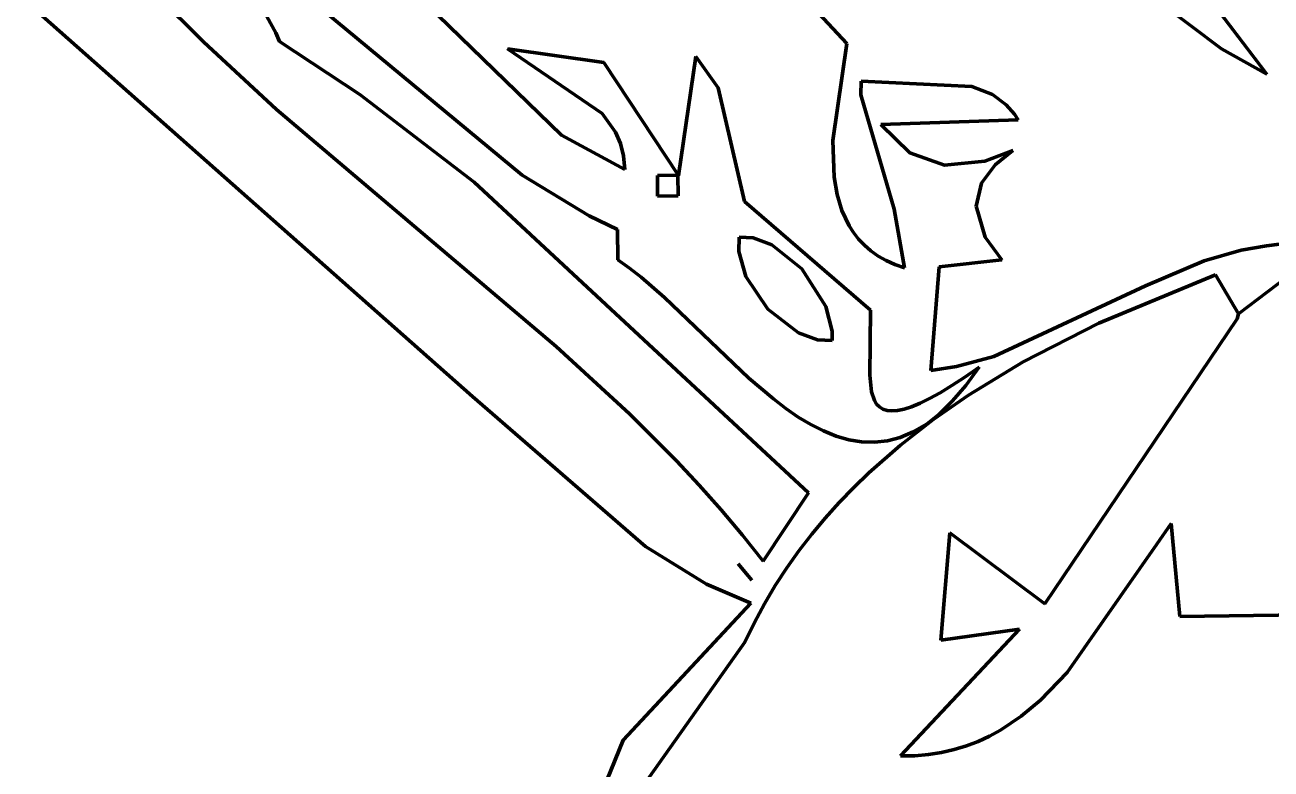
# Model space of a CAD drawing. Header units: millimetres. Extents: x 0 to 8.5, y 0 to 13.2.
# Drawn here: x 2.542 to 3.083, y 7.879 to 8.202 of the extents above; entities that cross this region are included whole.
import ezdxf

# ---------------------------------------------------------------- set-up
doc = ezdxf.new("R2010")
doc.units = ezdxf.units.MM
for name, color, linetype, lineweight in [('color#060606ff', 7, 'CONTINUOUS', 100), ('color#aeaeaeff', 7, 'CONTINUOUS', 100), ('color#ffffffff', 7, 'CONTINUOUS', 100)]:
    doc.layers.add(name, color=color, linetype=linetype, lineweight=lineweight)

msp = doc.modelspace()

# ---------------------------------------------------------------- linework, layer by layer
at = {"layer": 'color#060606ff'}
for p, q in [((2.64105, 8.23299), (2.75746, 8.13651)), ((2.77464, 8.15385), (2.70462, 8.22178)), ((2.65062, 8.19821), (2.63852, 8.22029)), ((2.87695, 8.21677), (2.89849, 8.1937)), ((2.7359, 8.0404), (2.54166, 8.21228)), ((2.59877, 8.21477), (2.61911, 8.19437)), ((2.65217, 8.19448), (2.65062, 8.19821)), ((2.61911, 8.19437), (2.65093, 8.16505)), ((2.68708, 8.1715), (2.65217, 8.19448)), ((2.79297, 8.18535), (2.7511, 8.19129)), ((2.7511, 8.19129), (2.79217, 8.16331)), ((2.89849, 8.1937), (2.89236, 8.1515)), ((2.82531, 8.1363), (2.79297, 8.18535)), ((2.83294, 8.188), (2.82531, 8.1363)), ((2.84254, 8.17442), (2.83294, 8.188)), ((2.85403, 8.12505), (2.84254, 8.17442)), ((2.90456, 8.17136), (2.90464, 8.17731)), ((2.90464, 8.17731), (2.95272, 8.17503)), ((2.95272, 8.17503), (2.96169, 8.17145)), ((2.73665, 8.13347), (2.68708, 8.1715)), ((2.91892, 8.12165), (2.90456, 8.17136)), ((2.96169, 8.17145), (2.96765, 8.16696)), ((2.65093, 8.16505), (2.77232, 8.06215)), ((2.79217, 8.16331), (2.79808, 8.15511)), ((2.96765, 8.16696), (2.97116, 8.16294)), ((2.97116, 8.16294), (2.97277, 8.16057)), ((2.97277, 8.16057), (2.91318, 8.15855)), ((2.91318, 8.15855), (2.92579, 8.14613)), ((2.80208, 8.13888), (2.77464, 8.15385)), ((2.79808, 8.15511), (2.80015, 8.15029)), ((2.89236, 8.1515), (2.89288, 8.13567)), ((2.80015, 8.15029), (2.80151, 8.14491)), ((2.92579, 8.14613), (2.94084, 8.14079)), ((2.95832, 8.14254), (2.97049, 8.14724)), ((2.97049, 8.14724), (2.96286, 8.14104)), ((2.80151, 8.14491), (2.80208, 8.13888)), ((2.94084, 8.14079), (2.95832, 8.14254)), ((2.96286, 8.14104), (2.95691, 8.13297)), ((2.75746, 8.13651), (2.78665, 8.11889)), ((2.81623, 8.13631), (2.82513, 8.13641)), ((2.81631, 8.1274), (2.81623, 8.13631)), ((2.82513, 8.13641), (2.8252, 8.12745)), ((2.89288, 8.13567), (2.89417, 8.12816)), ((2.8818, 7.99863), (2.73665, 8.13347)), ((2.95691, 8.13297), (2.95453, 8.12299)), ((2.8252, 8.12745), (2.81631, 8.1274)), ((2.90872, 8.07784), (2.85403, 8.12505)), ((2.89417, 8.12816), (2.8963, 8.12108)), ((2.8963, 8.12108), (2.89937, 8.11454)), ((2.92345, 8.09621), (2.91892, 8.12165)), ((2.95453, 8.12299), (2.9584, 8.10956)), ((2.78665, 8.11889), (2.79892, 8.11286)), ((2.89937, 8.11454), (2.90131, 8.11152)), ((2.79892, 8.11286), (2.79907, 8.09968)), ((2.85156, 8.10337), (2.85165, 8.10962)), ((2.85165, 8.10962), (2.85773, 8.10925)), ((2.85773, 8.10925), (2.86585, 8.10626)), ((2.90131, 8.11152), (2.90352, 8.10867)), ((2.90352, 8.10867), (2.90602, 8.10602)), ((2.9584, 8.10956), (2.96575, 8.09969)), ((2.85462, 8.09251), (2.85156, 8.10337)), ((2.86585, 8.10626), (2.87887, 8.09585)), ((2.90602, 8.10602), (2.90883, 8.10358)), ((2.90883, 8.10358), (2.91197, 8.10136)), ((3.05357, 8.09924), (3.06954, 8.10386)), ((3.06954, 8.10386), (3.08056, 8.10585)), ((3.08056, 8.10585), (3.0862, 8.10646)), ((2.79907, 8.09968), (2.80407, 8.09614)), ((2.91197, 8.10136), (2.91544, 8.09938)), ((2.91544, 8.09938), (2.91927, 8.09766)), ((2.91927, 8.09766), (2.92345, 8.09621)), ((2.96575, 8.09969), (2.93847, 8.09668)), ((3.02801, 8.08843), (3.05357, 8.09924)), ((2.80407, 8.09614), (2.8091, 8.0922)), ((2.8091, 8.0922), (2.81927, 8.08334)), ((2.86411, 8.07829), (2.85462, 8.09251)), ((2.87887, 8.09585), (2.88933, 8.07944)), ((2.93847, 8.09668), (2.93487, 8.05164)), ((3.05842, 8.09323), (3.00782, 8.07224)), ((3.06849, 8.07624), (3.05842, 8.09323)), ((3.09363, 8.09543), (3.06849, 8.07624)), ((2.96222, 8.0578), (3.02801, 8.08843)), ((2.81927, 8.08334), (2.85583, 8.04842)), ((2.87741, 8.06799), (2.86411, 8.07829)), ((2.88933, 8.07944), (2.89201, 8.06875)), ((2.90842, 8.04962), (2.90872, 8.07784)), ((3.00782, 8.07224), (2.97492, 8.05537)), ((2.88575, 8.06506), (2.87741, 8.06799)), ((2.89201, 8.06472), (2.88575, 8.06506)), ((2.89201, 8.06875), (2.89201, 8.06472)), ((2.77232, 8.06215), (2.80412, 8.03284)), ((2.94605, 8.05343), (2.96222, 8.0578)), ((2.97492, 8.05537), (2.95125, 8.041)), ((2.90911, 8.04242), (2.90842, 8.04962)), ((2.93487, 8.05164), (2.94605, 8.05343)), ((2.94962, 8.04881), (2.944, 8.04513)), ((2.95579, 8.0531), (2.94962, 8.04881)), ((2.95005, 8.04516), (2.95579, 8.0531)), ((2.85583, 8.04842), (2.86654, 8.03932)), ((2.944, 8.04513), (2.93891, 8.04203)), ((2.94433, 8.03844), (2.95005, 8.04516)), ((2.81098, 7.97529), (2.7359, 8.0404)), ((2.86654, 8.03932), (2.87193, 8.03521)), ((2.91039, 8.03861), (2.90911, 8.04242)), ((2.91136, 8.03709), (2.91039, 8.03861)), ((2.93431, 8.03948), (2.93019, 8.03746)), ((2.93891, 8.04203), (2.93431, 8.03948)), ((2.95125, 8.041), (2.93614, 8.03052)), ((2.93862, 8.03289), (2.94433, 8.03844)), ((2.80412, 8.03284), (2.82444, 8.01244)), ((2.87193, 8.03521), (2.87736, 8.03149)), ((2.91258, 8.03585), (2.91136, 8.03709)), ((2.91407, 8.03492), (2.91258, 8.03585)), ((2.91586, 8.03434), (2.91407, 8.03492)), ((2.91798, 8.03412), (2.91586, 8.03434)), ((2.92044, 8.0343), (2.91798, 8.03412)), ((2.92328, 8.0349), (2.92044, 8.0343)), ((2.92653, 8.03594), (2.92328, 8.0349)), ((2.93019, 8.03746), (2.92653, 8.03594)), ((2.93294, 8.02845), (2.93862, 8.03289)), ((2.87736, 8.03149), (2.88281, 8.02821)), ((2.88281, 8.02821), (2.88828, 8.02543)), ((2.93614, 8.03052), (2.92168, 8.01929)), ((2.92728, 8.02505), (2.93294, 8.02845)), ((2.88828, 8.02543), (2.89378, 8.02321)), ((2.89378, 8.02321), (2.8993, 8.02161)), ((2.91602, 8.02114), (2.92164, 8.02263)), ((2.92164, 8.02263), (2.92728, 8.02505)), ((2.8993, 8.02161), (2.90485, 8.02069)), ((2.90485, 8.02069), (2.91043, 8.02051)), ((2.92168, 8.01929), (2.90797, 8.00725)), ((2.91043, 8.02051), (2.91602, 8.02114)), ((2.82444, 8.01244), (2.83427, 8.00193)), ((2.90797, 8.00725), (2.90143, 8.00092)), ((2.83427, 8.00193), (2.84384, 7.99117)), ((2.90143, 8.00092), (2.89511, 7.99438)), ((2.86216, 7.96886), (2.8818, 7.99863)), ((2.84384, 7.99117), (2.85315, 7.98016)), ((2.89511, 7.99438), (2.88904, 7.98762)), ((2.88904, 7.98762), (2.88321, 7.98064)), ((2.85315, 7.98016), (2.86216, 7.96886)), ((2.88321, 7.98064), (2.87765, 7.97343)), ((2.83747, 7.95892), (2.81098, 7.97529)), ((2.87765, 7.97343), (2.87236, 7.96599)), ((2.85119, 7.96774), (2.85473, 7.96356)), ((2.85721, 7.96064), (2.85119, 7.96774)), ((2.85473, 7.96356), (2.85721, 7.96064)), ((2.87236, 7.96599), (2.86736, 7.95831)), ((2.85671, 7.95067), (2.83747, 7.95892)), ((2.86736, 7.95831), (2.86266, 7.95039)), ((2.80135, 7.89115), (2.85671, 7.95067)), ((2.86266, 7.95039), (2.85828, 7.94222)), ((2.85828, 7.94222), (2.85422, 7.9338)), ((2.85422, 7.9338), (2.78883, 7.84146)), ((2.76145, 7.79388), (2.80135, 7.89115))]:
    msp.add_line(p, q, dxfattribs=at)
at = {"layer": 'color#aeaeaeff'}
for p, q in [((3.00399, 8.28148), (3.08075, 8.18032)), ((3.06106, 8.19139), (3.0342, 8.21164)), ((3.08075, 8.18032), (3.06106, 8.19139)), ((3.06849, 8.07624), (3.09363, 8.09543)), ((3.06779, 8.07408), (3.06849, 8.07624)), ((2.98431, 7.95045), (3.06779, 8.07408)), ((3.03917, 7.98531), (3.03305, 7.97634)), ((3.04294, 7.94487), (3.03917, 7.98531)), ((2.93924, 7.93467), (2.9432, 7.98118)), ((2.9432, 7.98118), (2.98431, 7.95045)), ((3.03305, 7.97634), (2.99399, 7.92052)), ((3.11723, 7.94594), (3.04294, 7.94487)), ((2.92171, 7.88441), (2.97343, 7.93937)), ((2.97343, 7.93937), (2.93924, 7.93467)), ((2.99399, 7.92052), (2.98243, 7.90854)), ((2.98243, 7.90854), (2.97407, 7.90154)), ((2.97407, 7.90154), (2.96511, 7.89553)), ((2.96037, 7.89294), (2.95546, 7.89065)), ((2.96511, 7.89553), (2.96037, 7.89294)), ((2.94506, 7.88707), (2.93956, 7.88581)), ((2.95036, 7.88869), (2.94506, 7.88707)), ((2.95546, 7.89065), (2.95036, 7.88869)), ((2.92789, 7.88446), (2.92171, 7.88441)), ((2.93384, 7.88494), (2.92789, 7.88446)), ((2.93956, 7.88581), (2.93384, 7.88494))]:
    msp.add_line(p, q, dxfattribs=at)
at = {"layer": 'color#ffffffff'}
for p, q in [((3.08075, 8.18032), (3.00399, 8.28148)), ((2.75746, 8.13651), (2.64105, 8.23299)), ((2.70462, 8.22178), (2.77464, 8.15385)), ((2.63852, 8.22029), (2.65062, 8.19821)), ((2.89849, 8.1937), (2.87695, 8.21677)), ((2.54166, 8.21228), (2.7359, 8.0404)), ((2.61911, 8.19437), (2.59877, 8.21477)), ((3.0342, 8.21164), (3.06106, 8.19139)), ((2.65062, 8.19821), (2.65217, 8.19448)), ((2.65093, 8.16505), (2.61911, 8.19437)), ((2.65217, 8.19448), (2.68708, 8.1715)), ((2.79217, 8.16331), (2.7511, 8.19129)), ((2.7511, 8.19129), (2.79297, 8.18535)), ((2.89236, 8.1515), (2.89849, 8.1937)), ((3.06106, 8.19139), (3.08075, 8.18032)), ((2.79297, 8.18535), (2.82531, 8.1363)), ((2.82531, 8.1363), (2.83294, 8.188)), ((2.83294, 8.188), (2.84254, 8.17442)), ((2.84254, 8.17442), (2.85403, 8.12505)), ((2.90464, 8.17731), (2.90456, 8.17136)), ((2.95272, 8.17503), (2.90464, 8.17731)), ((2.96169, 8.17145), (2.95272, 8.17503)), ((2.68708, 8.1715), (2.73665, 8.13347)), ((2.90456, 8.17136), (2.91892, 8.12165)), ((2.96765, 8.16696), (2.96169, 8.17145)), ((2.77232, 8.06215), (2.65093, 8.16505)), ((2.79808, 8.15511), (2.79217, 8.16331)), ((2.97116, 8.16294), (2.96765, 8.16696)), ((2.97277, 8.16057), (2.97116, 8.16294)), ((2.91318, 8.15855), (2.97277, 8.16057)), ((2.92579, 8.14613), (2.91318, 8.15855)), ((2.77464, 8.15385), (2.80208, 8.13888)), ((2.80015, 8.15029), (2.79808, 8.15511)), ((2.89288, 8.13567), (2.89236, 8.1515)), ((2.80151, 8.14491), (2.80015, 8.15029)), ((2.94084, 8.14079), (2.92579, 8.14613)), ((2.97049, 8.14724), (2.95832, 8.14254)), ((2.96286, 8.14104), (2.97049, 8.14724)), ((2.80208, 8.13888), (2.80151, 8.14491)), ((2.95832, 8.14254), (2.94084, 8.14079)), ((2.95691, 8.13297), (2.96286, 8.14104)), ((2.78665, 8.11889), (2.75746, 8.13651)), ((2.82513, 8.13641), (2.81623, 8.13631)), ((2.81623, 8.13631), (2.81631, 8.1274)), ((2.8252, 8.12745), (2.82513, 8.13641)), ((2.89417, 8.12816), (2.89288, 8.13567)), ((2.73665, 8.13347), (2.8818, 7.99863)), ((2.95453, 8.12299), (2.95691, 8.13297)), ((2.81631, 8.1274), (2.8252, 8.12745)), ((2.85403, 8.12505), (2.90872, 8.07784)), ((2.8963, 8.12108), (2.89417, 8.12816)), ((2.89937, 8.11454), (2.8963, 8.12108)), ((2.91892, 8.12165), (2.92345, 8.09621)), ((2.9584, 8.10956), (2.95453, 8.12299)), ((2.79892, 8.11286), (2.78665, 8.11889)), ((2.90131, 8.11152), (2.89937, 8.11454)), ((2.79907, 8.09968), (2.79892, 8.11286)), ((2.85165, 8.10962), (2.85156, 8.10337)), ((2.85773, 8.10925), (2.85165, 8.10962)), ((2.86585, 8.10626), (2.85773, 8.10925)), ((2.90352, 8.10867), (2.90131, 8.11152)), ((2.90602, 8.10602), (2.90352, 8.10867)), ((2.96575, 8.09969), (2.9584, 8.10956)), ((2.85156, 8.10337), (2.85462, 8.09251)), ((2.87887, 8.09585), (2.86585, 8.10626)), ((2.90883, 8.10358), (2.90602, 8.10602)), ((2.91197, 8.10136), (2.90883, 8.10358)), ((3.06954, 8.10386), (3.05357, 8.09924)), ((3.08056, 8.10585), (3.06954, 8.10386)), ((3.0862, 8.10646), (3.08056, 8.10585)), ((2.80407, 8.09614), (2.79907, 8.09968)), ((2.91544, 8.09938), (2.91197, 8.10136)), ((2.91927, 8.09766), (2.91544, 8.09938)), ((2.92345, 8.09621), (2.91927, 8.09766)), ((2.93847, 8.09668), (2.96575, 8.09969)), ((3.05357, 8.09924), (3.02801, 8.08843)), ((2.8091, 8.0922), (2.80407, 8.09614)), ((2.81927, 8.08334), (2.8091, 8.0922)), ((2.85462, 8.09251), (2.86411, 8.07829)), ((2.88933, 8.07944), (2.87887, 8.09585)), ((2.93487, 8.05164), (2.93847, 8.09668)), ((3.00782, 8.07224), (3.05842, 8.09323)), ((3.05842, 8.09323), (3.06849, 8.07624)), ((3.02801, 8.08843), (2.96222, 8.0578)), ((2.85583, 8.04842), (2.81927, 8.08334)), ((2.86411, 8.07829), (2.87741, 8.06799)), ((2.89201, 8.06875), (2.88933, 8.07944)), ((2.90872, 8.07784), (2.90842, 8.04962)), ((3.06849, 8.07624), (3.06779, 8.07408)), ((2.97492, 8.05537), (3.00782, 8.07224)), ((3.06779, 8.07408), (2.98431, 7.95045)), ((2.87741, 8.06799), (2.88575, 8.06506)), ((2.88575, 8.06506), (2.89201, 8.06472)), ((2.89201, 8.06472), (2.89201, 8.06875)), ((2.80412, 8.03284), (2.77232, 8.06215)), ((2.96222, 8.0578), (2.94605, 8.05343)), ((2.95125, 8.041), (2.97492, 8.05537)), ((2.90842, 8.04962), (2.90911, 8.04242)), ((2.94605, 8.05343), (2.93487, 8.05164)), ((2.944, 8.04513), (2.94962, 8.04881)), ((2.94962, 8.04881), (2.95579, 8.0531)), ((2.95579, 8.0531), (2.95005, 8.04516)), ((2.86654, 8.03932), (2.85583, 8.04842)), ((2.93891, 8.04203), (2.944, 8.04513)), ((2.95005, 8.04516), (2.94433, 8.03844)), ((2.7359, 8.0404), (2.81098, 7.97529)), ((2.87193, 8.03521), (2.86654, 8.03932)), ((2.90911, 8.04242), (2.91039, 8.03861)), ((2.91039, 8.03861), (2.91136, 8.03709)), ((2.93019, 8.03746), (2.93431, 8.03948)), ((2.93431, 8.03948), (2.93891, 8.04203)), ((2.93614, 8.03052), (2.95125, 8.041)), ((2.94433, 8.03844), (2.93862, 8.03289)), ((2.82444, 8.01244), (2.80412, 8.03284)), ((2.87736, 8.03149), (2.87193, 8.03521)), ((2.91136, 8.03709), (2.91258, 8.03585)), ((2.91258, 8.03585), (2.91407, 8.03492)), ((2.91407, 8.03492), (2.91586, 8.03434)), ((2.91586, 8.03434), (2.91798, 8.03412)), ((2.91798, 8.03412), (2.92044, 8.0343)), ((2.92044, 8.0343), (2.92328, 8.0349)), ((2.92328, 8.0349), (2.92653, 8.03594)), ((2.92653, 8.03594), (2.93019, 8.03746)), ((2.93862, 8.03289), (2.93294, 8.02845)), ((2.88281, 8.02821), (2.87736, 8.03149)), ((2.88828, 8.02543), (2.88281, 8.02821)), ((2.92168, 8.01929), (2.93614, 8.03052)), ((2.93294, 8.02845), (2.92728, 8.02505)), ((2.89378, 8.02321), (2.88828, 8.02543)), ((2.8993, 8.02161), (2.89378, 8.02321)), ((2.92164, 8.02263), (2.91602, 8.02114)), ((2.92728, 8.02505), (2.92164, 8.02263)), ((2.90485, 8.02069), (2.8993, 8.02161)), ((2.91043, 8.02051), (2.90485, 8.02069)), ((2.90797, 8.00725), (2.92168, 8.01929)), ((2.91602, 8.02114), (2.91043, 8.02051)), ((2.83427, 8.00193), (2.82444, 8.01244)), ((2.90143, 8.00092), (2.90797, 8.00725)), ((2.84384, 7.99117), (2.83427, 8.00193)), ((2.89511, 7.99438), (2.90143, 8.00092)), ((2.8818, 7.99863), (2.86216, 7.96886)), ((2.85315, 7.98016), (2.84384, 7.99117)), ((2.88904, 7.98762), (2.89511, 7.99438)), ((2.88321, 7.98064), (2.88904, 7.98762)), ((3.03305, 7.97634), (3.03917, 7.98531)), ((3.03917, 7.98531), (3.04294, 7.94487)), ((2.86216, 7.96886), (2.85315, 7.98016)), ((2.87765, 7.97343), (2.88321, 7.98064)), ((2.9432, 7.98118), (2.93924, 7.93467)), ((2.98431, 7.95045), (2.9432, 7.98118)), ((2.81098, 7.97529), (2.83747, 7.95892)), ((2.87236, 7.96599), (2.87765, 7.97343)), ((2.99399, 7.92052), (3.03305, 7.97634)), ((2.85119, 7.96774), (2.85721, 7.96064)), ((2.85473, 7.96356), (2.85119, 7.96774)), ((2.85721, 7.96064), (2.85473, 7.96356)), ((2.86736, 7.95831), (2.87236, 7.96599)), ((2.83747, 7.95892), (2.85671, 7.95067)), ((2.86266, 7.95039), (2.86736, 7.95831)), ((2.85671, 7.95067), (2.80135, 7.89115)), ((2.85828, 7.94222), (2.86266, 7.95039)), ((3.04294, 7.94487), (3.11723, 7.94594)), ((2.85422, 7.9338), (2.85828, 7.94222)), ((2.97343, 7.93937), (2.92171, 7.88441)), ((2.93924, 7.93467), (2.97343, 7.93937)), ((2.78883, 7.84146), (2.85422, 7.9338)), ((2.98243, 7.90854), (2.99399, 7.92052)), ((2.97407, 7.90154), (2.98243, 7.90854)), ((2.96511, 7.89553), (2.97407, 7.90154)), ((2.95546, 7.89065), (2.96037, 7.89294)), ((2.96037, 7.89294), (2.96511, 7.89553)), ((2.80135, 7.89115), (2.76145, 7.79388)), ((2.93956, 7.88581), (2.94506, 7.88707)), ((2.94506, 7.88707), (2.95036, 7.88869)), ((2.95036, 7.88869), (2.95546, 7.89065)), ((2.92171, 7.88441), (2.92789, 7.88446)), ((2.92789, 7.88446), (2.93384, 7.88494)), ((2.93384, 7.88494), (2.93956, 7.88581))]:
    msp.add_line(p, q, dxfattribs=at)

doc.saveas('drawing.dxf')
